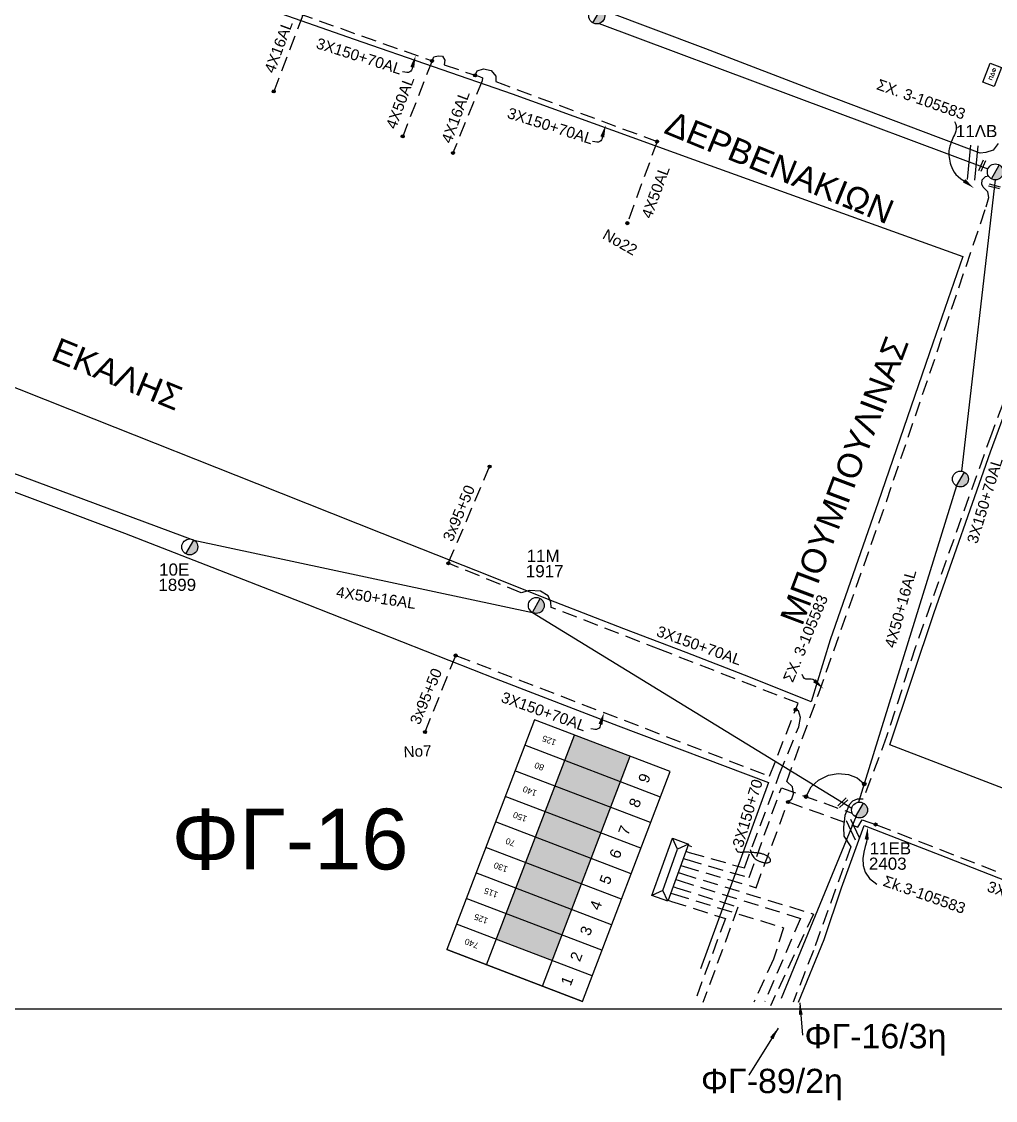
# Model space of a CAD drawing. Header units: millimetres. Extents: x -2238 to -1136, y 747 to 1272.
# Drawn here: x -1647.4 to -1565.1, y 749.3 to 840.4 of the extents above; entities that cross this region are included whole.
import ezdxf
from ezdxf.enums import TextEntityAlignment as Align

# ---------------------------------------------------------------- set-up
doc = ezdxf.new("R2010")
doc.units = ezdxf.units.MM
doc.linetypes.add('DASHED', pattern=[19.05, 12.7, -6.35])
for name, color, linetype in [('Pillar (ΠΔΦ) Δημοτικού Φωτισμού', 7, 'Continuous'), ('Άγνωστα', 7, 'Continuous'), ('Ασφαλειοκιβώτια Χ.Τ 9 αναχωρήσεων', 7, 'Continuous'), ('Γέφυρες Εναέριου Δικτύου', 7, 'Continuous'), ('Γυμνά εναέρια ΧΤ και ΦΟΠ (3Φ)   4x50+16AL', 7, 'Continuous'), ('Επιγραφές - Σχήματα', 7, 'Continuous'), ('Καλώδια ΧΤ   3x95+50 AL XLPE', 7, 'DASHED'), ('Μηχανική τομή', 7, 'Continuous'), ('Στύλος ΦΜ', 7, 'Continuous'), ('Στύλος ΦΜ @ 1', 7, 'Continuous'), ('Συνδέσεις', 7, 'Continuous'), ('Τομή', 7, 'Continuous'), ('Υποσταθμός πόλεως', 7, 'Continuous'), ('Υπόβαθρο ΔΕΗ', 7, 'Continuous'), ('Υπόγεια καλώδια Δικτύου ΧΤ και Παρ. ΧΤ - 3X150+70 AL', 7, 'DASHED'), ('Υπόγεια καλώδια Παροχών ΧΤ   4x16AL', 7, 'DASHED'), ('Υπόγεια καλώδια Παροχών ΧΤ   4x50AL', 7, 'DASHED')]:
    doc.layers.add(name, color=color, linetype=linetype)
doc.styles.add('arial', font='ARIAL.TTF')
doc.styles.get("Standard").update_dxf_attribs({"font": 'ARIAL.TTF'})
doc.linetypes.add('SYN_LINE', pattern='A,0.5,-0.0001,["/\\/\\/\\/",Standard,S=0.1,R=0,X=0,Y=-0.05],-0.25', length=0.7501)
doc.dimstyles.new('ISO-25', dxfattribs={"dimtxt": 2.5, "dimasz": 2.5, "dimexe": 1.25, "dimexo": 0.625, "dimtad": 1, "dimtxsty": 'Standard', "dimcen": 2.5, "dimadec": 0, "dimazin": 0, "dimtfac": 1, "dimtmove": 0, "dimatfit": 3, "dimfxl": 1, "dimarcsym": 0})

# ---------------------------------------------------------------- blocks, each defined once
blk = doc.blocks.new('ΥΠΑΡΧΩΝ ΤΣΙΜΕΝΤΕΝΙΟΣ ΣΤΥΛΟΣ')
at = {"layer": 'Στύλος ΦΜ'}
blk.add_hatch(color=256, dxfattribs=at).paths.add_polyline_path([(-1.29, -2.28, 0.574793), (2.62, 0, 0.268822), (1.3, 2.27)])
blk.add_line((-1.29, -2.28), (1.3, 2.27), dxfattribs=at)
blk.add_circle((0, 0), 2.62, dxfattribs=at)
at = {"layer": 'Στύλος ΦΜ', "flags": 4}
for tag, p in [('ΑΡΙΘΜΟΣ', (-4.68, 8.05)), ('ΤΥΠΟΣ', (-4.91, 3.03))]:
    blk.add_attdef(tag, p, '', height=4, dxfattribs=at)
blk = doc.blocks.new('_ΣΥΝΔΕΣΗ')
at = {"layer": 'Συνδέσεις', "linetype": 'SYN_LINE', "ltscale": 40}
blk.add_hatch(color=256, dxfattribs=at).paths.add_polyline_path([(0.5, -0.01, 1), (-0.5, -0.01, 1)])
at = {"layer": 'Συνδέσεις'}
blk.add_circle((0, -0.01), 0.5, dxfattribs=at)
blk = doc.blocks.new('ΜΗΧΑΝΙΚΗ ΤΟΜΗ')
at = {"layer": 'Μηχανική τομή', "ltscale": 40}
for p, q in [((-1.89, 0.78), (1.89, 0.78)), ((1.89, 0), (-1.89, 0))]:
    blk.add_line(p, q, dxfattribs=at)
blk = doc.blocks.new('ΤΟΜΗ')
at = {"layer": 'Τομή', "ltscale": 40}
for p, q in [((-5.68, 0), (5.68, 0)), ((5.68, -2.33), (-5.68, -2.33))]:
    blk.add_line(p, q, dxfattribs=at)
blk = doc.blocks.new('ΑΣΦΑΛΕΙΟΚΙΒΩΤΙΟ ΥΠΟΣΤΑΘΜΟΥ 9 ΑΝΑΧΩΡΗΣΕΩΝ')
at = {"layer": 'Ασφαλειοκιβώτια Χ.Τ 9 αναχωρήσεων', "ltscale": 40}
for p, q in [((-23.8, 40.36), (24.02, 40.36)), ((-9.72, 40.36), (-9.72, -40.64)), ((9.94, 40.36), (9.94, -40.64)), ((-23.8, 31.36), (24.02, 31.36)), ((-23.8, 22.36), (24.02, 22.36)), ((-23.8, 13.36), (24.02, 13.36)), ((-23.8, 4.36), (24.02, 4.36)), ((-23.8, -4.64), (24.02, -4.64)), ((-23.8, -13.64), (24.02, -13.64)), ((-23.8, -22.64), (24.02, -22.64)), ((-23.8, -31.64), (24.02, -31.64))]:
    blk.add_line(p, q, dxfattribs=at)
at = {"layer": 'Ασφαλειοκιβώτια Χ.Τ 9 αναχωρήσεων'}
blk.add_lwpolyline([(-23.8, -40.64), (24.02, -40.64), (24.02, 40.36), (-23.8, 40.36)], close=True, dxfattribs=at)
for s, p in [('1', (-18.45, 37.24)), ('2', (-18.45, 28.67)), ('3', (-18.45, 19.6)), ('4', (-18.45, 10.58)), ('5', (-18.45, 1.57)), ('6', (-18.45, -7.57)), ('7', (-18.45, -15.81)), ('8', (-18.45, -25.5)), ('9', (-18.45, -34.19))]:
    blk.add_text(s, height=3.6, rotation=270, dxfattribs=at).set_placement(p)
at = {"layer": 'Ασφαλειοκιβώτια Χ.Τ 9 αναχωρήσεων', "ltscale": 40}
for tag, height, p in [('ΟΝΟΜΑ', 5, (-0.16, 44.31)), ('ΚΕΙΜΕΝΟ 1', 2, (17.06, 35.59)), ('ΚΕΙΜΕΝΟ 2', 2, (17.06, 26.88)), ('ΚΕΙΜΕΝΟ 3', 2, (17.06, 17.69)), ('ΚΕΙΜΕΝΟ 4', 2, (17.06, 8.71)), ('ΚΕΙΜΕΝΟ 5', 2, (17.06, -0.13)), ('ΚΕΙΜΕΝΟ 6', 2, (17.06, -9.05)), ('ΚΕΙΜΕΝΟ 7', 2, (17.06, -18.13)), ('ΚΕΙΜΕΝΟ 8', 2, (17.06, -26.85)), ('ΚΕΙΜΕΝΟ 9', 2, (17.06, -35.99)), ('ΣΧ', 2, (-0.1, -42.64))]:
    blk.add_attdef(tag, text='', height=height, dxfattribs=at).set_placement(p, align=Align.MIDDLE_CENTER)
blk = doc.blocks.new('PILLAR ΔΗΜΟΤΙΚΟΥ ΦΩΤΙΣΜΟΥ')
at = {"layer": 'Pillar (ΠΔΦ) Δημοτικού Φωτισμού', "ltscale": 40}
for p, q in [((-3.64, 2), (3.07, 2)), ((-3.64, -2), (-3.64, 2)), ((3.07, 2), (3.07, -2)), ((3.07, -2), (-3.64, -2))]:
    blk.add_line(p, q, dxfattribs=at)
at = {"layer": 'Pillar (ΠΔΦ) Δημοτικού Φωτισμού', "insert": (-2.13, 0.69), "char_height": 1.3575, "width": 109.961, "attachment_point": 1}
blk.add_mtext('{\\fArial|b1|i0|c161|p34;ΠΔΦ}', dxfattribs=at)
blk = doc.blocks.new('ΥΠΟΣΤΑΘΜΟΣ ΠΟΛΕΩΣ 9 ΑΝΑΧΩΡΗΣΕΩΝ')
at = {"layer": 'Υποσταθμός πόλεως', "ltscale": 40}
for p, q in [((-9.63, -2.82), (-9.63, -4)), ((-7.12, -2.82), (-7.12, -4)), ((-4.84, -2.82), (-4.84, -4)), ((-2.36, -2.82), (-2.36, -4)), ((0.09, -2.82), (0.09, -4)), ((2.55, -2.82), (2.55, -4)), ((5.02, -2.82), (5.02, -4)), ((7.48, -2.82), (7.48, -4)), ((9.61, -2.82), (9.61, -4))]:
    blk.add_line(p, q, dxfattribs=at)
blk.add_lwpolyline([(-10.02, 2.82), (10.02, 2.82), (10.02, -2.82), (-10.02, -2.82)], close=True, dxfattribs=at)
for points in [[(-7.21, 0), (-10.02, 2.82)], [(-10.02, -2.82), (-7.21, 0)], [(-7.21, 0), (7.21, 0)], [(7.21, 0), (10.02, 2.82)], [(10.02, -2.82), (7.21, 0)]]:
    blk.add_lwpolyline(points, dxfattribs=at)
at = {"layer": 'Υποσταθμός πόλεως', "linetype": 'SYN_LINE', "ltscale": 40, "flags": 1}
for tag, p in [('ΜΕΤΑΣΧΗΜΑΤΙΣΜΟΣ', (10.79, 1.71)), ('ΙΣΧΥΣ', (10.77, -1.08)), ('ΑΡΙΘΜΟΣ', (10.89, -3.8))]:
    blk.add_attdef(tag, p, '', height=1.8, dxfattribs=at)

msp = doc.modelspace()

# ---------------------------------------------------------------- hatches: boundary and pattern name
at = {"layer": 'Ασφαλειοκιβώτια Χ.Τ 9 αναχωρήσεων', "ltscale": 0.1}
for color, points in [(133, [(-1596.83, 776.179), (-1596.006, 778.336), (-1600.717, 780.136), (-1601.541, 777.979)]), (85, [(-1597.654, 774.022), (-1596.83, 776.179), (-1601.541, 777.979), (-1602.365, 775.822)]), (62, [(-1602.365, 775.822), (-1603.189, 773.665), (-1598.479, 771.865), (-1597.654, 774.022)]), (1, [(-1599.303, 769.708), (-1598.479, 771.865), (-1603.189, 773.665), (-1604.014, 771.508)]), (173, [(-1604.014, 771.508), (-1604.838, 769.35), (-1600.127, 767.55), (-1599.303, 769.708)]), (30, [(-1600.951, 765.393), (-1600.127, 767.55), (-1604.838, 769.35), (-1605.662, 767.193)]), (151, [(-1605.662, 767.193), (-1606.486, 765.036), (-1601.775, 763.236), (-1600.951, 765.393)]), (27, [(-1606.486, 765.036), (-1607.31, 762.879), (-1602.6, 761.079), (-1601.775, 763.236)])]:
    msp.add_hatch(color=color, dxfattribs=at).paths.add_polyline_path(points)

# ---------------------------------------------------------------- linework, layer by layer
at = {"layer": 'Άγνωστα', "color": 151, "linetype": 'DASHED', "ltscale": 0.1}
msp.add_lwpolyline([(-1591.87, 767.833), (-1581.612, 764.644), (-1584.618, 757.617)], dxfattribs=at)
at = {"layer": 'Άγνωστα', "color": 173, "linetype": 'DASHED', "ltscale": 0.1}
msp.add_lwpolyline([(-1591.658, 768.423), (-1580.516, 765.013), (-1584.149, 757.264)], dxfattribs=at)
at = {"layer": 'Άγνωστα', "color": 27, "linetype": 'DASHED', "ltscale": 0.1}
msp.add_lwpolyline([(-1592.285, 766.683), (-1583.038, 763.854), (-1583.898, 761.189), (-1585.546, 757.568)], dxfattribs=at)
at = {"layer": 'Άγνωστα', "color": 133, "linetype": 'DASHED', "ltscale": 0.1}
msp.add_lwpolyline([(-1592.087, 767.233), (-1586.897, 765.6), (-1589.851, 757.534)], dxfattribs=at)
at = {"layer": 'Άγνωστα', "color": 30, "linetype": 'DASHED', "ltscale": 0.1}
msp.add_lwpolyline([(-1592.502, 766.078), (-1587.961, 764.639), (-1590.481, 757.801)], dxfattribs=at)
at = {"layer": 'Γέφυρες Εναέριου Δικτύου', "ltscale": 0.1}
msp.add_lwpolyline([(-1581.143, 774.934), (-1580.71, 775.752), (-1580.091, 776.322), (-1579.254, 776.748), (-1578.44, 776.894), (-1577.541, 776.811), (-1576.815, 776.523), (-1576.222, 776.01)], dxfattribs=at)
at = {"layer": 'Γυμνά εναέρια ΧΤ και ΦΟΠ (3Φ)   4x50+16AL', "color": 62, "ltscale": 0.1}
msp.add_lwpolyline([(-1598.628, 840.259), (-1565.768, 827.976)], dxfattribs=at)
at = {"layer": 'Γυμνά εναέρια ΧΤ και ΦΟΠ (3Φ)   4x50+16AL', "color": 1, "ltscale": 0.1}
for points in [[(-1565.148, 827.046), (-1568.018, 802.436)], [(-1568.427, 801.185), (-1576.7, 774.466)]]:
    msp.add_lwpolyline(points, dxfattribs=at)
at = {"layer": 'Γυμνά εναέρια ΧΤ και ΦΟΠ (3Φ)   4x50+16AL', "color": 85, "ltscale": 0.1}
msp.add_lwpolyline([(-1659.671, 806.558), (-1632.889, 796.613), (-1604.267, 790.502), (-1577.271, 773.963)], dxfattribs=at)
at = {"layer": 'Γυμνά εναέρια ΧΤ και ΦΟΠ (3Φ)   4x50+16AL', "color": 6, "ltscale": 0.1}
msp.add_lwpolyline([(-1576.915, 773.278), (-1583.256, 757.866)], dxfattribs=at)
at = {"layer": 'Επιγραφές - Σχήματα', "ltscale": 0.1}
msp.add_lwpolyline([(-1243.777, 1256.381), (-2237.364, 1256.381), (-2237.364, 756.992), (-1243.777, 756.992)], close=True, dxfattribs=at)
for points in [[(-1614.423, 836.564), (-1614.441, 836.432), (-1614.483, 836.321), (-1614.548, 836.233), (-1614.637, 836.169), (-1614.751, 836.13), (-1614.889, 836.118), (-1615.052, 836.135), (-1615.24, 836.181)], [(-1568.585, 831.967), (-1568.503, 831.807), (-1568.459, 831.645), (-1568.447, 831.483), (-1568.461, 831.322), (-1568.496, 831.162), (-1568.546, 831.006), (-1568.606, 830.853), (-1568.669, 830.705), (-1568.731, 830.563), (-1568.79, 830.426), (-1568.846, 830.292), (-1568.898, 830.162), (-1568.944, 830.034), (-1568.985, 829.906), (-1569.019, 829.778), (-1569.046, 829.649), (-1569.065, 829.518), (-1569.075, 829.383), (-1569.076, 829.244), (-1569.069, 829.1), (-1569.054, 828.95), (-1569.029, 828.794), (-1568.996, 828.63), (-1568.953, 828.457), (-1568.9, 828.276), (-1568.832, 828.088), (-1568.744, 827.897), (-1568.629, 827.704), (-1568.481, 827.512), (-1568.296, 827.325), (-1568.066, 827.145), (-1567.787, 826.974)], [(-1598.364, 830.677), (-1598.382, 830.545), (-1598.424, 830.434), (-1598.489, 830.346), (-1598.578, 830.281), (-1598.692, 830.243), (-1598.83, 830.231), (-1598.993, 830.248), (-1599.181, 830.293)], [(-1580.44, 784.734), (-1580.574, 784.815), (-1580.717, 784.845), (-1580.864, 784.848), (-1581.009, 784.847), (-1581.149, 784.863), (-1581.277, 784.921), (-1581.389, 785.042), (-1581.479, 785.251)], [(-1598.513, 781.048), (-1598.531, 780.916), (-1598.572, 780.805), (-1598.637, 780.717), (-1598.727, 780.653), (-1598.84, 780.614), (-1598.978, 780.602), (-1599.141, 780.619), (-1599.329, 780.665)], [(-1576.015, 771.304), (-1576.046, 771.081), (-1576.147, 770.716), (-1576.265, 770.245), (-1576.343, 769.703), (-1576.326, 769.125), (-1576.159, 768.547), (-1575.787, 768.004), (-1575.153, 767.53)], [(-1585.852, 770.464), (-1585.815, 770.305), (-1585.771, 770.167), (-1585.721, 770.049), (-1585.666, 769.949), (-1585.608, 769.864), (-1585.548, 769.791), (-1585.488, 769.73), (-1585.428, 769.678), (-1585.371, 769.632), (-1585.316, 769.593), (-1585.262, 769.558), (-1585.209, 769.528), (-1585.156, 769.501), (-1585.104, 769.478), (-1585.05, 769.456), (-1584.996, 769.437), (-1584.939, 769.418), (-1584.882, 769.4), (-1584.824, 769.384), (-1584.765, 769.37), (-1584.707, 769.357), (-1584.649, 769.348), (-1584.593, 769.341), (-1584.538, 769.337), (-1584.486, 769.337), (-1584.436, 769.34), (-1584.389, 769.346), (-1584.345, 769.355), (-1584.304, 769.366), (-1584.268, 769.38), (-1584.236, 769.396), (-1584.208, 769.414), (-1584.186, 769.434), (-1584.168, 769.455), (-1584.155, 769.478), (-1584.146, 769.502), (-1584.142, 769.528), (-1584.143, 769.555), (-1584.148, 769.584), (-1584.157, 769.614), (-1584.171, 769.646), (-1584.188, 769.678), (-1584.21, 769.711), (-1584.236, 769.745), (-1584.265, 769.778), (-1584.298, 769.812), (-1584.335, 769.844), (-1584.376, 769.876), (-1584.42, 769.906), (-1584.467, 769.936), (-1584.517, 769.963), (-1584.571, 769.99), (-1584.627, 770.015), (-1584.686, 770.038), (-1584.748, 770.059), (-1584.812, 770.079), (-1584.878, 770.097), (-1584.946, 770.113), (-1585.016, 770.128), (-1585.088, 770.141), (-1585.162, 770.153), (-1585.237, 770.164), (-1585.314, 770.174), (-1585.391, 770.183), (-1585.471, 770.192), (-1585.551, 770.2), (-1585.632, 770.207), (-1585.714, 770.214), (-1585.797, 770.219), (-1585.881, 770.223), (-1585.966, 770.226), (-1586.051, 770.228), (-1586.137, 770.229), (-1586.222, 770.228), (-1586.307, 770.227), (-1586.39, 770.225), (-1586.47, 770.224), (-1586.548, 770.223), (-1586.621, 770.223), (-1586.69, 770.224), (-1586.753, 770.228), (-1586.812, 770.236), (-1586.865, 770.252), (-1586.913, 770.278), (-1586.957, 770.318), (-1586.997, 770.375), (-1587.033, 770.451), (-1587.065, 770.549)]]:
    msp.add_lwpolyline(points, dxfattribs=at)
at = {"layer": 'Επιγραφές - Σχήματα'}
for points in [[(-1614.587, 836.613), (-1614.131, 837.548), (-1614.259, 836.516)], [(-1598.528, 830.726), (-1598.072, 831.661), (-1598.201, 830.628)], [(-1567.685, 827.111), (-1566.968, 826.357), (-1567.89, 826.838)], [(-1580.326, 784.862), (-1579.672, 784.053), (-1580.553, 784.605)], [(-1598.677, 781.097), (-1598.22, 782.032), (-1598.349, 780.999)], [(-1576.186, 771.318), (-1575.934, 772.327), (-1575.845, 771.29)]]:
    msp.add_solid(points, dxfattribs=at)
at = {"layer": 'Καλώδια ΧΤ   3x95+50 AL XLPE', "color": 85, "linetype": 'DASHED', "ltscale": 0.1}
for points in [[(-1611.373, 794.652), (-1607.889, 802.822)], [(-1613.343, 780.395), (-1610.748, 786.856)]]:
    msp.add_lwpolyline(points, dxfattribs=at)
at = {"layer": 'Υπόβαθρο ΔΕΗ', "ltscale": 0.1}
for points in [[(-1564.913, 830.128), (-1565.338, 829.552), (-1565.956, 829.346), (-1566.439, 829.3), (-1569.956, 830.63), (-1579.875, 834.384), (-1589.622, 838.104), (-1598.227, 841.37), (-1598.887, 841.747), (-1599.184, 842.065), (-1599.205, 842.383), (-1597.793, 845.98), (-1594.603, 853.841), (-1594.029, 854.617), (-1593.474, 854.936), (-1592.881, 855.143), (-1592.061, 855.226), (-1591.51, 855.132)], [(-1671.931, 819.21), (-1663.811, 832.242), (-1652.241, 850.519), (-1633.412, 843.901), (-1619.335, 838.935), (-1605.991, 834.325), (-1590.645, 828.772), (-1567.902, 820.569), (-1570.42, 813.247), (-1575.057, 799.806), (-1579.09, 788.171), (-1580.698, 782.945), (-1585.825, 784.984), (-1591.269, 787.098), (-1596.552, 789.118), (-1602.339, 791.368), (-1609.051, 794.042), (-1616.97, 797.174), (-1627.537, 801.375), (-1641.314, 806.818), (-1660.123, 814.282), (-1671.931, 819.21)], [(-1574.066, 779.297), (-1570.316, 790.503), (-1565.563, 804.056), (-1561.009, 816.347), (-1555.595, 831.336), (-1552.754, 839.654), (-1548.413, 837.892), (-1541.643, 835.195), (-1530.722, 830.791), (-1518.057, 825.758), (-1522.101, 814.481), (-1527.196, 800.221), (-1533.716, 782.059), (-1539.448, 765.984), (-1547.749, 769.197), (-1558.132, 773.184), (-1574.066, 779.297)], [(-1697.002, 781.206), (-1692.371, 788.644), (-1684.561, 800.349), (-1677.406, 811.334), (-1665.723, 807.109), (-1652.35, 802.301), (-1638.749, 797.198), (-1623.328, 791.186), (-1607.332, 784.892), (-1597.014, 780.916), (-1584.304, 776.116), (-1590.062, 760.384)], [(-1581.78, 757.555), (-1579.624, 762.858), (-1578.142, 767.217), (-1576.231, 772.485), (-1569.323, 769.826), (-1558.998, 765.763), (-1546.949, 761.109), (-1541.71, 758.967), (-1542.259, 757.698)]]:
    msp.add_lwpolyline(points, dxfattribs=at)
at = {"layer": 'Υπόγεια καλώδια Δικτύου ΧΤ και Παρ. ΧΤ - 3X150+70 AL', "color": 62, "linetype": 'DASHED', "ltscale": 0.1}
for points in [[(-1625.881, 841.763), (-1612.742, 837.097), (-1612.598, 837.444), (-1612.239, 837.526), (-1611.864, 837.491), (-1611.675, 837.156), (-1611.712, 836.779), (-1609.118, 835.879), (-1608.932, 836.262), (-1608.387, 836.423), (-1607.743, 836.3), (-1607.358, 835.803), (-1607.358, 835.345), (-1593.729, 830.289)], [(-1582.671, 774.469), (-1582.355, 774.734), (-1582.208, 775.171), (-1582.282, 775.754), (-1582.767, 776.221), (-1580.062, 783.66), (-1574.349, 799.881), (-1565.916, 824.758), (-1565.706, 825.553), (-1565.785, 826.036), (-1566.17, 826.431), (-1566.279, 826.688), (-1566.252, 827.048), (-1565.984, 827.322), (-1565.733, 827.376)], [(-1591.444, 769.017), (-1585.366, 767.238), (-1582.666, 774.48), (-1576.767, 772.364), (-1576.391, 772.974), (-1575.191, 772.549), (-1543.058, 760.06), (-1540.691, 759.031), (-1541.317, 757.528)]]:
    msp.add_lwpolyline(points, dxfattribs=at)
at = {"layer": 'Υπόγεια καλώδια Δικτύου ΧΤ και Παρ. ΧΤ - 3X150+70 AL', "color": 151, "linetype": 'DASHED', "ltscale": 0.1}
msp.add_lwpolyline([(-1553.749, 838.416), (-1557.737, 826.705), (-1558.224, 826.63), (-1558.416, 826.393), (-1558.465, 825.895), (-1558.16, 825.53), (-1562.513, 813.483), (-1565.451, 805.63), (-1569.3, 794.886), (-1571.888, 787.589), (-1574.334, 780.021), (-1576.309, 774.706), (-1576.82, 774.717), (-1577.21, 774.546), (-1577.488, 774.232), (-1577.874, 773.335), (-1577.967, 772.353), (-1577.953, 771.596), (-1577.363, 770.692), (-1580.518, 761.923), (-1582.231, 757.555)], dxfattribs=at)
at = {"layer": 'Υπόγεια καλώδια Δικτύου ΧΤ και Παρ. ΧΤ - 3X150+70 AL', "color": 85, "linetype": 'DASHED', "ltscale": 0.1}
for points in [[(-1610.748, 786.856), (-1584.222, 776.658), (-1581.807, 782.818), (-1593.419, 787.329), (-1602.673, 790.925), (-1602.673, 790.925), (-1602.704, 791.353), (-1602.947, 791.899), (-1603.593, 792.287), (-1604.5, 792.359), (-1605.207, 792.143), (-1611.373, 794.652)], [(-1591.015, 770.207), (-1586.353, 768.903), (-1583.401, 776.781), (-1581.764, 780.84), (-1581.61, 781.628), (-1581.79, 782.183), (-1582.021, 782.274)]]:
    msp.add_lwpolyline(points, dxfattribs=at)
at = {"layer": 'Υπόγεια καλώδια Δικτύου ΧΤ και Παρ. ΧΤ - 3X150+70 AL', "color": 1, "linetype": 'DASHED', "ltscale": 0.1}
msp.add_lwpolyline([(-1591.23, 769.613), (-1585.956, 768.088), (-1583.229, 775.683), (-1577.235, 773.531)], dxfattribs=at)
at = {"layer": 'Υπόγεια καλώδια Παροχών ΧΤ   4x16AL', "color": 62, "linetype": 'DASHED', "ltscale": 0.1}
for points in [[(-1623.656, 840.971), (-1626.126, 834.522)], [(-1609.118, 835.879), (-1608.752, 835.781), (-1608.497, 835.673), (-1608.518, 835.427), (-1610.978, 829.328)]]:
    msp.add_lwpolyline(points, dxfattribs=at)
at = {"layer": 'Υπόγεια καλώδια Παροχών ΧΤ   4x50AL', "color": 62, "linetype": 'DASHED', "ltscale": 0.1}
for points in [[(-1612.742, 837.097), (-1615.23, 830.723)], [(-1593.729, 830.289), (-1596.247, 823.387)]]:
    msp.add_lwpolyline(points, dxfattribs=at)

# ---------------------------------------------------------------- block references
at = {"layer": 'Pillar (ΠΔΦ) Δημοτικού Φωτισμού', "ltscale": 0.1, "xscale": 0.256585782176434, "yscale": 0.256585782176434, "zscale": 0.256585782176434, "rotation": 68.66072731205738}
msp.add_blockref('PILLAR ΔΗΜΟΤΙΚΟΥ ΦΩΤΙΣΜΟΥ', (-1565.378, 835.989), dxfattribs=at)
at = {"layer": 'Ασφαλειοκιβώτια Χ.Τ 9 αναχωρήσεων', "ltscale": 0.1}
ref = msp.add_blockref('ΑΣΦΑΛΕΙΟΚΙΒΩΤΙΟ ΥΠΟΣΤΑΘΜΟΥ 9 ΑΝΑΧΩΡΗΣΕΩΝ', (-1602.056, 769.486), dxfattribs=dict(at, xscale=0.2565857821764828, yscale=0.2565857821764828, zscale=0.2565857821764828, rotation=159.0894750079179))
ref.add_attrib('ΚΕΙΜΕΝΟ 2', '125', dxfattribs={"ltscale": 40, "height": 0.5132, "rotation": 159.08948}).set_placement((-1608.608, 764.605), align=Align.MIDDLE_CENTER)
ref.add_attrib('ΚΕΙΜΕΝΟ 1', '740', dxfattribs={"ltscale": 40, "height": 0.5132, "rotation": 159.08948}).set_placement((-1609.405, 762.519), align=Align.MIDDLE_CENTER)
ref.add_attrib('ΚΕΙΜΕΝΟ 3', '115', dxfattribs={"ltscale": 40, "height": 0.5132, "rotation": 159.08948}).set_placement((-1607.766, 766.81), align=Align.MIDDLE_CENTER)
ref.add_attrib('ΚΕΙΜΕΝΟ 4', '130', dxfattribs={"ltscale": 40, "height": 0.5132, "rotation": 159.08948}).set_placement((-1606.944, 768.961), align=Align.MIDDLE_CENTER)
ref.add_attrib('ΚΕΙΜΕΝΟ 5', '70', dxfattribs={"ltscale": 40, "height": 0.5132, "rotation": 159.08948}).set_placement((-1606.134, 771.08), align=Align.MIDDLE_CENTER)
ref.add_attrib('ΚΕΙΜΕΝΟ 6', '150', dxfattribs={"ltscale": 40, "height": 0.5132, "rotation": 159.08948}).set_placement((-1605.317, 773.219), align=Align.MIDDLE_CENTER)
ref.add_attrib('ΚΕΙΜΕΝΟ 7', '140', dxfattribs={"ltscale": 40, "height": 0.5132, "rotation": 159.08948}).set_placement((-1604.486, 775.394), align=Align.MIDDLE_CENTER)
ref.add_attrib('ΚΕΙΜΕΝΟ 8', '80', dxfattribs={"ltscale": 40, "height": 0.5132, "rotation": 159.08948}).set_placement((-1603.687, 777.485), align=Align.MIDDLE_CENTER)
ref.add_attrib('ΚΕΙΜΕΝΟ 9', '125', dxfattribs={"ltscale": 40, "height": 0.5132, "rotation": 159.08948}).set_placement((-1602.85, 779.674), align=Align.MIDDLE_CENTER)
at = {"layer": 'Μηχανική τομή', "ltscale": 0.1}
for p, xscale, yscale, zscale, rotation in [((-1566.163, 828.204), 0.2565857821764925, 0.2565857821764925, 0.2565857821764925, 65.57156803517645), ((-1565.208, 826.593), 0.2565857821764275, 0.2565857821764275, 0.2565857821764275, 165.4557045326452), ((-1578.103, 774.481), 0.2565857821763446, 0.2565857821763446, 0.2565857821763446, 223.6993766170754)]:
    msp.add_blockref('ΜΗΧΑΝΙΚΗ ΤΟΜΗ', p, dxfattribs=dict(at, xscale=xscale, yscale=yscale, zscale=zscale, rotation=rotation))
at = {"layer": 'Στύλος ΦΜ @ 1', "ltscale": 0.1, "xscale": 0.2565857821764941, "yscale": 0.2565857821764941, "zscale": 0.2565857821764941}
for p in [(-1598.831, 840.9), (-1568.096, 801.769)]:
    msp.add_blockref('ΥΠΑΡΧΩΝ ΤΣΙΜΕΝΤΕΝΙΟΣ ΣΤΥΛΟΣ', p, dxfattribs=at)
at = {"layer": 'Στύλος ΦΜ @ 1', "ltscale": 0.1}
ref = msp.add_blockref('ΥΠΑΡΧΩΝ ΤΣΙΜΕΝΤΕΝΙΟΣ ΣΤΥΛΟΣ', (-1565.148, 827.717), dxfattribs=dict(at, xscale=0.2565857821764941, yscale=0.2565857821764941, zscale=0.2565857821764941))
ref.add_attrib('ΤΥΠΟΣ', '11ΛB', (-1568.481, 830.655), dxfattribs={"layer": 'Στύλος ΦΜ', "height": 1.0263, "flags": 4})
ref = msp.add_blockref('ΥΠΑΡΧΩΝ ΤΣΙΜΕΝΤΕΝΙΟΣ ΣΤΥΛΟΣ', (-1633.223, 796.03), dxfattribs=dict(at, xscale=0.2565857821764941, yscale=0.2565857821764941, zscale=0.2565857821764941))
ref.add_attrib('ΤΥΠΟΣ', '1899', (-1635.877, 792.315), dxfattribs={"layer": 'Στύλος ΦΜ', "height": 1.0263, "flags": 4})
ref.add_attrib('ΑΡΙΘΜΟΣ', '10E', (-1635.816, 793.605), dxfattribs={"layer": 'Στύλος ΦΜ', "height": 1.0263, "flags": 4})
ref = msp.add_blockref('ΥΠΑΡΧΩΝ ΤΣΙΜΕΝΤΕΝΙΟΣ ΣΤΥΛΟΣ', (-1603.936, 791.086), dxfattribs=dict(at, xscale=0.2565857821764941, yscale=0.2565857821764941, zscale=0.2565857821764941))
ref.add_attrib('ΤΥΠΟΣ', '1917', (-1604.821, 793.474), dxfattribs={"layer": 'Στύλος ΦΜ', "height": 1.0263, "flags": 4})
ref.add_attrib('ΑΡΙΘΜΟΣ', '11M', (-1604.76, 794.764), dxfattribs={"layer": 'Στύλος ΦΜ', "height": 1.0263, "flags": 4})
ref = msp.add_blockref('ΥΠΑΡΧΩΝ ΤΣΙΜΕΝΤΕΝΙΟΣ ΣΤΥΛΟΣ', (-1576.62, 773.799), dxfattribs=dict(at, xscale=0.2565857821764941, yscale=0.2565857821764941, zscale=0.2565857821764941))
ref.add_attrib('ΤΥΠΟΣ', '2403', (-1575.831, 768.754), dxfattribs={"layer": 'Στύλος ΦΜ', "height": 1.0263, "flags": 4})
ref.add_attrib('ΑΡΙΘΜΟΣ', '11EB', (-1575.771, 770.044), dxfattribs={"layer": 'Στύλος ΦΜ', "height": 1.0263, "flags": 4})
at = {"layer": 'Συνδέσεις', "ltscale": 0.1, "xscale": 0.2565857821764941, "yscale": 0.2565857821764941, "zscale": 0.2565857821764941}
for p in [(-1612.741, 837.1), (-1609.117, 835.882), (-1626.125, 834.525), (-1615.229, 830.726), (-1593.728, 830.292), (-1610.977, 829.331), (-1596.246, 823.39), (-1607.888, 802.825), (-1611.372, 794.655), (-1610.747, 786.859), (-1582.02, 782.276), (-1613.343, 780.398), (-1582.665, 774.483), (-1575.267, 772.58)]:
    msp.add_blockref('_ΣΥΝΔΕΣΗ', p, dxfattribs=at)
at = {"layer": 'Συνδέσεις', "xscale": 0.3079029386117929, "yscale": 0.3079029386117929, "zscale": 0.3548076403074907}
for p in [(-1576.221, 776.014), (-1581.142, 774.938)]:
    msp.add_blockref('_ΣΥΝΔΕΣΗ', p, dxfattribs=at)
at = {"layer": 'Τομή', "ltscale": 0.1}
for p, xscale, yscale, zscale, rotation in [((-1567.359, 828.535), 0.2565857821762925, 0.2565857821762925, 0.2565857821762925, 84.28623129637407), ((-1577.009, 772.221), 0.1573590299245627, 0.1573590299245627, 0.1573590299245627, 294.6838442413826)]:
    msp.add_blockref('ΤΟΜΗ', p, dxfattribs=dict(at, xscale=xscale, yscale=yscale, zscale=zscale, rotation=rotation))
at = {"layer": 'Υποσταθμός πόλεως', "xscale": 0.2565857821765626, "yscale": 0.2565857821765626, "zscale": 0.2565857821765626, "rotation": 70.1965481356793}
msp.add_blockref('ΥΠΟΣΤΑΘΜΟΣ ΠΟΛΕΩΣ 9 ΑΝΑΧΩΡΗΣΕΩΝ', (-1592.632, 768.75), dxfattribs=at)

# ---------------------------------------------------------------- texts
at = {"layer": 'Γυμνά εναέρια ΧΤ και ΦΟΠ (3Φ)   4x50+16AL', "color": 7, "ltscale": 0.1, "char_height": 0.9237, "width": 86.4036, "attachment_point": 1}
for insert, rotation in [((-1574.524, 787.678), 74.39114), ((-1620.761, 792.701), 351.47631)]:
    msp.add_mtext('4X50+16AL', dxfattribs=dict(at, insert=insert, rotation=rotation))
at = {"layer": 'Επιγραφές - Σχήματα', "ltscale": 0.1, "attachment_point": 1, "style": 'arial'}
for s, insert, char_height, width, rotation in [('ΣΧ. 3-105583', (-1574.952, 835.593), 0.92371, 48.26153, 340.60596), ('No22', (-1597.969, 822.942), 0.9237, 86.4036, 330.43945), ('ΣX. 3-105583', (-1583.119, 784.865), 0.92371, 10.12508, 67.454), ('No7', (-1615.182, 779.159), 0.9237, 86.4036, 3.1569), ('{\\fArial|b0|i0|c161|p34;Σk.3-105583}', (-1574.409, 768.293), 0.92371, 48.26153, 340.60596)]:
    msp.add_mtext(s, dxfattribs=dict(at, insert=insert, char_height=char_height, width=width, rotation=rotation))
at = {"layer": 'Επιγραφές - Σχήματα', "ltscale": 0.1, "attachment_point": 5}
for s, insert, char_height, rotation in [('ΔΕΡΒΕΝΑΚΙΩΝ', (-1583.376, 828.099), 2.05269, 337.72727), ('ΕΚΑΛΗΣ', (-1639.349, 810.644), 2.0527, 337.72727), ('ΜΠΟΥΜΠΟΥΛΙΝΑΣ', (-1577.9, 801.647), 2.05269, 69.38857)]:
    msp.add_mtext(s, dxfattribs=dict(at, insert=insert, char_height=char_height, rotation=rotation))
at = {"layer": 'Επιγραφές - Σχήματα', "insert": (-1634.762, 773.912), "char_height": 5.1317, "width": 2.03734, "attachment_point": 1}
msp.add_mtext('ΦΓ-16', dxfattribs=at)
at = {"layer": 'Επιγραφές - Σχήματα', "ltscale": 0.1, "char_height": 2.0527, "width": 6.30599, "attachment_point": 5}
for s, insert in [('ΦΓ-16/3η', (-1575.278, 754.383)), ('ΦΓ-89/2η', (-1584.024, 750.597))]:
    msp.add_mtext(s, dxfattribs=dict(at, insert=insert))
at = {"layer": 'Καλώδια ΧΤ   3x95+50 AL XLPE', "color": 7, "linetype": 'DASHED', "ltscale": 0.1, "char_height": 0.9237, "width": 86.4036, "attachment_point": 1, "rotation": 67.14913}
for insert in [(-1611.879, 796.766), (-1614.661, 781.289)]:
    msp.add_mtext('3x95+50', dxfattribs=dict(at, insert=insert))
at = {"layer": 'Υπόγεια καλώδια Δικτύου ΧΤ και Παρ. ΧΤ - 3X150+70 AL', "color": 7, "linetype": 'DASHED', "ltscale": 0.1, "char_height": 0.9237, "width": 86.4036, "attachment_point": 1}
for s, insert, rotation in [('3X150+70AL', (-1622.346, 839.075), 342.42126), ('3X150+70AL', (-1606.187, 833.183), 342.42126), ('3X150+70AL', (-1567.565, 796.501), 73.16865), ('3X150+70AL', (-1593.551, 789.398), 340.37762), ('3X150+70AL', (-1606.685, 783.823), 340.37762), ('3X150+70', (-1587.387, 770.826), 73.16865), ('3X150+70AL', (-1565.613, 767.83), 340.37762)]:
    msp.add_mtext(s, dxfattribs=dict(at, insert=insert, rotation=rotation))
at = {"layer": 'Υπόγεια καλώδια Παροχών ΧΤ   4x16AL', "color": 7, "linetype": 'DASHED', "ltscale": 0.1, "char_height": 0.9237, "width": 86.4036, "attachment_point": 1, "rotation": 69.66108}
for insert in [(-1626.958, 836.31), (-1612, 830.379)]:
    msp.add_mtext('4X16AL', dxfattribs=dict(at, insert=insert))
at = {"layer": 'Υπόγεια καλώδια Παροχών ΧΤ   4x50AL', "color": 7, "linetype": 'DASHED', "ltscale": 0.1, "char_height": 0.9237, "width": 86.4036, "attachment_point": 1, "rotation": 69.84809}
for insert in [(-1616.68, 831.582), (-1595.086, 824.022)]:
    msp.add_mtext('4X50AL', dxfattribs=dict(at, insert=insert))

# ---------------------------------------------------------------- leaders
at = {"layer": 'Επιγραφές - Σχήματα', "ltscale": 40}
for points in [[(-1581.675, 757.501), (-1581.434, 754.787)], [(-1583.512, 755.367), (-1585.985, 751.392)]]:
    msp.add_leader(points, dimstyle='ISO-25', override={"dimasz": 1, "dimtad": 0}, dxfattribs=at)

doc.saveas('drawing.dxf')
